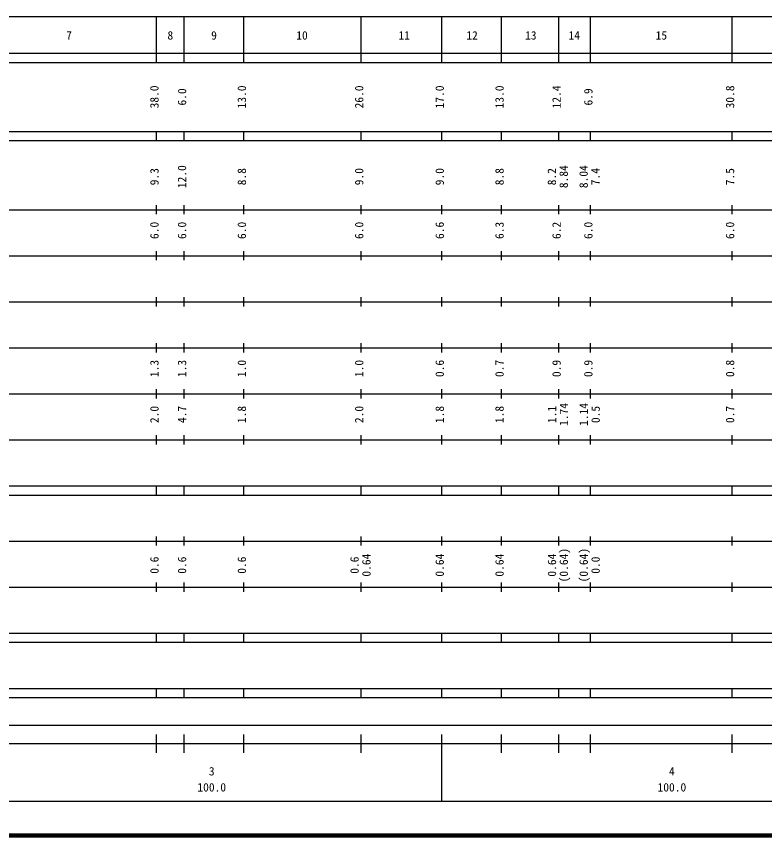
# Model space of a CAD drawing. Units: millimetres on the paper, enlarged 1000 times. Extents: x 40000 to 680000, y 20000 to 380000.
# Drawn here: x 275546 to 438156, y 20000 to 198001 of the extents above; entities that cross this region are included whole.
import ezdxf
from ezdxf.enums import TextEntityAlignment as Align

# ---------------------------------------------------------------- set-up
doc = ezdxf.new("R2010")
doc.units = ezdxf.units.MM
doc.header["$LTSCALE"] = 1000
doc.layers.add('M-TTL', color=2, linetype='Continuous', lineweight=140)
doc.layers.add('M-TTL-BAND', color=7, linetype='Continuous', lineweight=25)
doc.styles.add('ＭＳ ゴシック', font='')
doc.styles.get('ＭＳ ゴシック').set_extended_font_data('MS Gothic')

msp = doc.modelspace()

# ---------------------------------------------------------------- linework, layer by layer
at = {"layer": 'M-TTL'}
msp.add_line((40000, 20000), (680000, 20000), dxfattribs=at)
at = {"layer": 'M-TTL-BAND'}
for p, q in [((68000, 198000), (579000, 198000)), ((306000, 188000), (306000, 198000)), ((312000, 188000), (312000, 198000)), ((325000, 188000), (325000, 198000)), ((350500, 188001), (350500, 198001)), ((368000, 188000), (368000, 198000)), ((381000, 188000), (381000, 198000)), ((393400, 188000), (393400, 198000)), ((400300, 188000), (400300, 198000)), ((431100, 188000), (431100, 198000)), ((40000, 190000), (579000, 190000)), ((40000, 188000), (579000, 188000)), ((40000, 173000), (579000, 173000)), ((306000, 171000), (306000, 173000)), ((312000, 171000), (312000, 173000)), ((325000, 171000), (325000, 173000)), ((350500, 171001), (350500, 173001)), ((368000, 171000), (368000, 173000)), ((381000, 171000), (381000, 173000)), ((393400, 171000), (393400, 173000)), ((400300, 171000), (400300, 173000)), ((431100, 171000), (431100, 173000)), ((40000, 171000), (579000, 171000)), ((306000, 155000), (306000, 157000)), ((312000, 155000), (312000, 157000)), ((325000, 155000), (325000, 157000)), ((350500, 155001), (350500, 157001)), ((368000, 155000), (368000, 157000)), ((381000, 155000), (381000, 157000)), ((393400, 155000), (393400, 157000)), ((400300, 155000), (400300, 157000)), ((431100, 155000), (431100, 157000)), ((40000, 156000), (579000, 156000)), ((46000, 146000), (579000, 146000)), ((306000, 145000), (306000, 147000)), ((312000, 145000), (312000, 147000)), ((325000, 145000), (325000, 147000)), ((350500, 145001), (350500, 147001)), ((368000, 145000), (368000, 147000)), ((381000, 145000), (381000, 147000)), ((393400, 145000), (393400, 147000)), ((400300, 145000), (400300, 147000)), ((431100, 145000), (431100, 147000)), ((52000, 136000), (579000, 136000)), ((306000, 135000), (306000, 137000)), ((312000, 135000), (312000, 137000)), ((325000, 135000), (325000, 137000)), ((350500, 135001), (350500, 137001)), ((368000, 135000), (368000, 137000)), ((381000, 135000), (381000, 137000)), ((393400, 135000), (393400, 137000)), ((400300, 135000), (400300, 137000)), ((431100, 135000), (431100, 137000)), ((306000, 125000), (306000, 127000)), ((312000, 125000), (312000, 127000)), ((325000, 125000), (325000, 127000)), ((350500, 125001), (350500, 127001)), ((368000, 125000), (368000, 127000)), ((381000, 125000), (381000, 127000)), ((393400, 125000), (393400, 127000)), ((400300, 125000), (400300, 127000)), ((431100, 125000), (431100, 127000)), ((46000, 126000), (579000, 126000)), ((52000, 116000), (579000, 116000)), ((306000, 115000), (306000, 117000)), ((312000, 115000), (312000, 117000)), ((325000, 115000), (325000, 117000)), ((350500, 115001), (350500, 117001)), ((368000, 115000), (368000, 117000)), ((381000, 115000), (381000, 117000)), ((393400, 115000), (393400, 117000)), ((400300, 115000), (400300, 117000)), ((431100, 115000), (431100, 117000)), ((306000, 105000), (306000, 107000)), ((312000, 105000), (312000, 107000)), ((325000, 105000), (325000, 107000)), ((350500, 105001), (350500, 107001)), ((368000, 105000), (368000, 107000)), ((381000, 105000), (381000, 107000)), ((393400, 105000), (393400, 107000)), ((400300, 105000), (400300, 107000)), ((431100, 105000), (431100, 107000)), ((46000, 106000), (579000, 106000)), ((40000, 96000), (579000, 96000)), ((306000, 94000), (306000, 96000)), ((312000, 94000), (312000, 96000)), ((325000, 94000), (325000, 96000)), ((350500, 94001), (350500, 96001)), ((368000, 94000), (368000, 96000)), ((381000, 94000), (381000, 96000)), ((393400, 94000), (393400, 96000)), ((400300, 94000), (400300, 96000)), ((431100, 94000), (431100, 96000)), ((40000, 94000), (579000, 94000)), ((49000, 84000), (579000, 84000)), ((306000, 83000), (306000, 85000)), ((312000, 83000), (312000, 85000)), ((325000, 83000), (325000, 85000)), ((350500, 83001), (350500, 85001)), ((368000, 83000), (368000, 85000)), ((381000, 83000), (381000, 85000)), ((393400, 83000), (393400, 85000)), ((400300, 83000), (400300, 85000)), ((431100, 83000), (431100, 85000)), ((306000, 73000), (306000, 75000)), ((312000, 73000), (312000, 75000)), ((325000, 73000), (325000, 75000)), ((350500, 73001), (350500, 75001)), ((368000, 73000), (368000, 75000)), ((381000, 73000), (381000, 75000)), ((393400, 73000), (393400, 75000)), ((400300, 73000), (400300, 75000)), ((431100, 73000), (431100, 75000)), ((40000, 74000), (579000, 74000)), ((40000, 64000), (579000, 64000)), ((306000, 62000), (306000, 64000)), ((312000, 62000), (312000, 64000)), ((325000, 62000), (325000, 64000)), ((350500, 62001), (350500, 64001)), ((368000, 62000), (368000, 64000)), ((381000, 62000), (381000, 64000)), ((393400, 62000), (393400, 64000)), ((400300, 62000), (400300, 64000)), ((431100, 62000), (431100, 64000)), ((40000, 62000), (579000, 62000)), ((40000, 52000), (579000, 52000)), ((306000, 50000), (306000, 52000)), ((312000, 50000), (312000, 52000)), ((325000, 50000), (325000, 52000)), ((350500, 50001), (350500, 52001)), ((368000, 50000), (368000, 52000)), ((381000, 50000), (381000, 52000)), ((393400, 50000), (393400, 52000)), ((400300, 50000), (400300, 52000)), ((431100, 50000), (431100, 52000)), ((40000, 50000), (579000, 50000)), ((71000, 44000), (565000, 44000)), ((306000, 38000), (306000, 42000)), ((312000, 38000), (312000, 42000)), ((325000, 38000), (325000, 42000)), ((350500, 38001), (350500, 42001)), ((368000, 27500), (368000, 42000)), ((381000, 38000), (381000, 42000)), ((393400, 38000), (393400, 42000)), ((400300, 38000), (400300, 42000)), ((431100, 38000), (431100, 42000)), ((40000, 40000), (579000, 40000)), ((68000, 27500), (579000, 27500))]:
    msp.add_line(p, q, dxfattribs=at)

# ---------------------------------------------------------------- texts
at = {"layer": 'M-TTL-BAND', "style": 'ＭＳ ゴシック'}
for s, p in [('7', (287000, 192405)), ('8', (309000, 192405)), ('9', (318500, 192405)), ('10', (337625, 192405)), ('11', (359829, 192405)), ('12', (374578, 192405)), ('13', (387343, 192405)), ('14', (396780, 192405)), ('15', (415717, 192405)), ('3', (318000, 32523)), ('4', (418000, 32523)), ('100.0', (318000, 29033)), ('100.0', (418000, 29033))]:
    msp.add_text(s, height=1833, dxfattribs=at).set_placement(p, align=Align.BOTTOM_CENTER)
for s, p in [('38.0', (307000, 180500)), ('6.0', (313000, 180500)), ('13.0', (326000, 180500)), ('26.0', (351500, 180501)), ('17.0', (369000, 180500)), ('13.0', (382000, 180500)), ('12.4', (394400, 180500)), ('6.9', (401300, 180500)), ('30.8', (432100, 180500)), ('8.84', (395942, 163174)), ('8.04', (400273, 163174)), ('9.3', (307000, 163174)), ('12.0', (313000, 163174)), ('8.8', (326000, 163174)), ('9.0', (351500, 163175)), ('9.0', (369000, 163174)), ('8.8', (382000, 163174)), ('8.2', (393373, 163174)), ('7.4', (402842, 163174)), ('7.5', (432100, 163174)), ('6.0', (307000, 151500)), ('6.0', (313000, 151500)), ('6.0', (326000, 151500)), ('6.0', (351500, 151501)), ('6.6', (369000, 151500)), ('6.3', (382000, 151500)), ('6.2', (394400, 151500)), ('6.0', (401300, 151500)), ('6.0', (432100, 151500)), ('1.3', (307000, 121500)), ('1.3', (313000, 121500)), ('1.0', (326000, 121500)), ('1.0', (351500, 121501)), ('0.6', (369000, 121500)), ('0.7', (382000, 121500)), ('0.9', (394400, 121500)), ('0.9', (401300, 121500)), ('0.8', (432100, 121500)), ('2.0', (307000, 111500)), ('4.7', (313000, 111500)), ('1.8', (326000, 111500)), ('2.0', (351500, 111501)), ('1.8', (369000, 111500)), ('1.8', (382000, 111500)), ('1.1', (393417, 111500)), ('1.74', (395986, 111500)), ('1.14', (400317, 111500)), ('0.5', (402886, 111500)), ('0.7', (432100, 111500)), ('(0.64)', (395975, 78765)), ('(0.64)', (400289, 78765)), ('0.6', (307000, 78764)), ('0.6', (313000, 78764)), ('0.6', (326000, 78764)), ('0.6', (350489, 78765)), ('0.64', (353075, 78765)), ('0.64', (369000, 78764)), ('0.64', (382000, 78764)), ('0.64', (393389, 78765)), ('0.0', (402875, 78765))]:
    msp.add_text(s, height=1833, rotation=90, dxfattribs=at).set_placement(p, align=Align.BOTTOM_CENTER)

doc.saveas('drawing.dxf')
